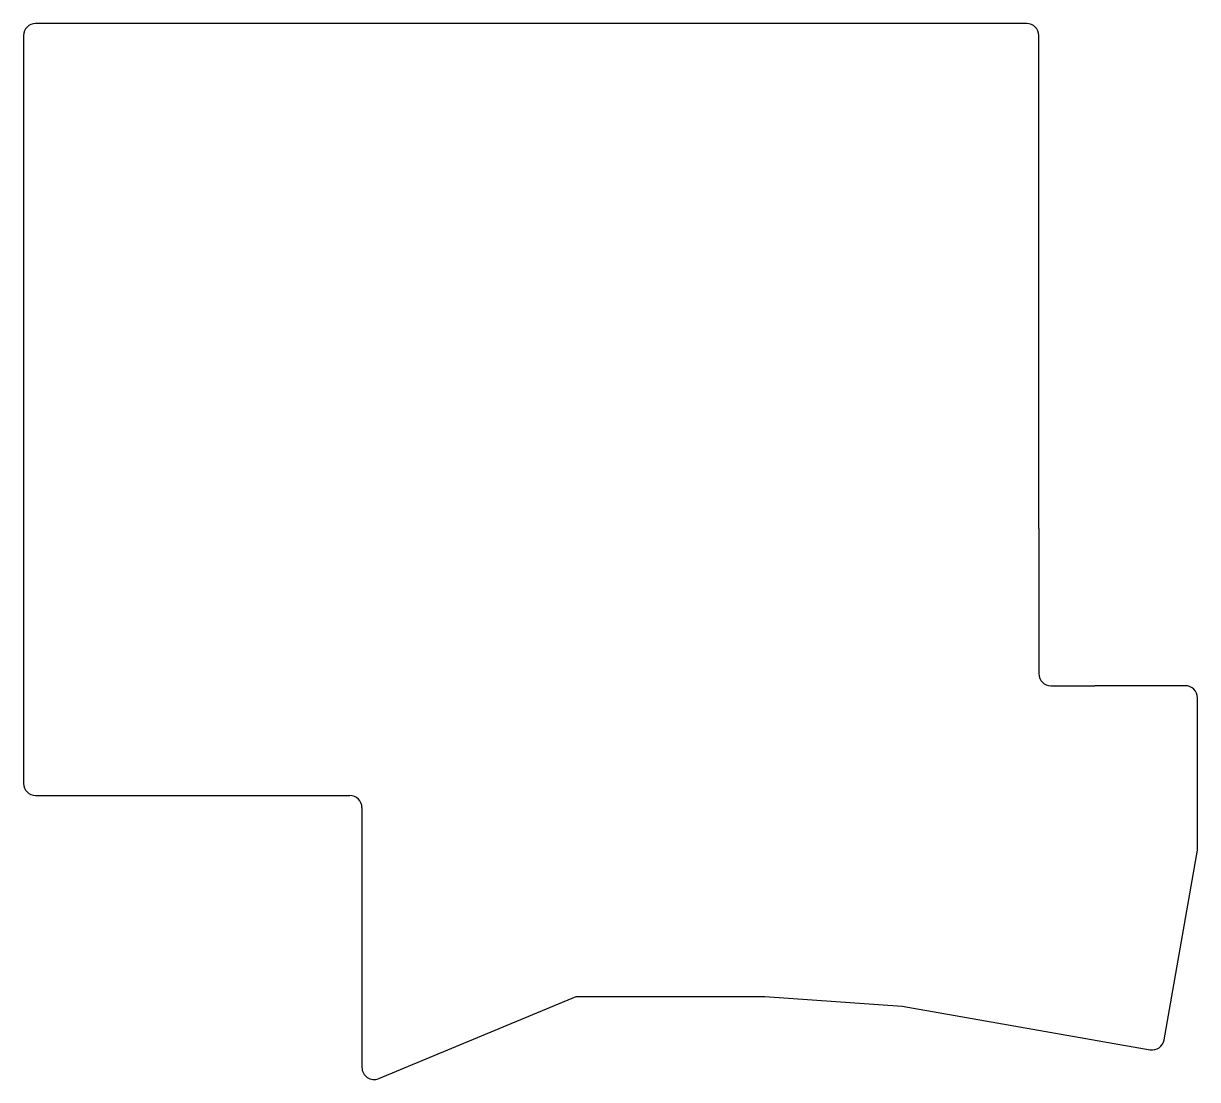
# Model space of a CAD drawing. Extents: x -47.4 to 49.8, y -45.6 to 41.8.
import ezdxf

# ---------------------------------------------------------------- set-up
doc = ezdxf.new("R2010")
doc.units = 0
doc.header["$MEASUREMENT"] = 0
doc.layers.add('MODELSKETCH_VISIBLE', color=7, linetype='CONTINUOUS')

msp = doc.modelspace()

# ---------------------------------------------------------------- linework, layer by layer
at = {"layer": 'MODELSKETCH_VISIBLE'}
for p, q in [((35.638, 41.75), (-46.362, 41.75)), ((-47.362, 40.75), (-47.362, -21.125)), ((36.638, -0.045), (36.638, 40.75)), ((36.638, -0.045), (36.638, -12.045)), ((37.638, -13.045), (41.265, -13.045)), ((48.765, -13.045), (41.265, -13.045)), ((49.765, -26.659), (49.765, -14.045)), ((-46.362, -22.125), (-20.362, -22.125)), ((-19.362, -23.125), (-19.362, -44.626)), ((46.999, -42.35), (49.765, -26.659)), ((-17.978, -45.549), (-1.637, -38.75)), ((-1.637, -38.75), (13.97, -38.75)), ((13.97, -38.75), (25.324, -39.544)), ((25.324, -39.544), (45.84, -43.161))]:
    msp.add_line(p, q, dxfattribs=at)
for centre, start, end in [((-46.362, 40.75), 90, 180), ((35.638, 40.75), 0, 90), ((37.638, -12.045), 180, 270), ((48.765, -14.045), 0, 90), ((-46.362, -21.125), 180, 270), ((-20.362, -23.125), 0, 90), ((46.014, -42.177), 260, 350), ((-18.362, -44.626), 180, 292.59117)]:
    msp.add_arc(centre, 1, start, end, dxfattribs=at)

doc.saveas('drawing.dxf')
